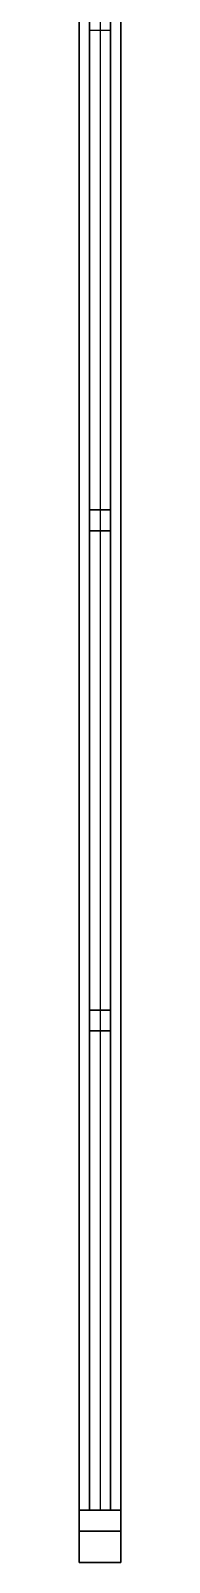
# Model space of a CAD drawing. Header units: millimetres. Extents: x -1.8 to 1.8, y -2.1 to 10.7.
# Drawn here: x -0.02 to 0.02, y -2.11 to -0.64 of the extents above; entities that cross this region are included whole.
import ezdxf

# ---------------------------------------------------------------- set-up
doc = ezdxf.new("R2010")
doc.units = ezdxf.units.MM
doc.layers.add('tmp', color=4, linetype='Continuous')
doc.layers.add('trail', color=6, linetype='Continuous')

msp = doc.modelspace()

# ---------------------------------------------------------------- linework, layer by layer
at = {"layer": 'tmp', "extrusion": (-1, 0, 0)}
for p, q in [((0, -0.63, 0.14), (0, -1.11, 0.14)), ((0, -1.11, 0.13), (0, -1.59, 0.13)), ((0, -1.59, 0.12), (0, -2.06, 0.12))]:
    msp.add_line(p, q, dxfattribs=at)
at = {"layer": 'trail'}
for points in [[(-0.02, -0.16, 0.1), (-0.02, -2.06, 0.01), (-0.01, -2.06, 0.01), (-0.01, -0.16, 0.1)], [(-0.02, -0.16, 0.09), (-0.02, -2.06), (-0.02, -2.06, 0.01), (-0.02, -0.16, 0.1)], [(0.02, -0.16, 0.09), (0.02, -2.06), (-0.02, -2.06), (-0.02, -0.16, 0.09)], [(-0.02, -0.16, 0.19), (-0.02, -2.06, 0.06), (-0.02, -2.06, 0.07), (-0.02, -0.16, 0.2)], [(-0.02, -0.16, 0.2), (-0.02, -2.06, 0.07), (0.02, -2.06, 0.07), (0.02, -0.16, 0.2)], [(-0.01, -0.16, 0.19), (-0.01, -2.06, 0.06), (-0.02, -2.06, 0.06), (-0.02, -0.16, 0.19)], [(0.01, -0.16, 0.18), (0.01, -2.06, 0.05), (-0.01, -2.06, 0.05), (-0.01, -0.16, 0.18)], [(-0.01, -0.16, 0.18), (-0.01, -2.06, 0.05), (-0.01, -2.06, 0.06), (-0.01, -0.16, 0.19)], [(-0.01, -0.16, 0.1), (-0.01, -2.06, 0.01), (-0.01, -2.06, 0.02), (-0.01, -0.16, 0.11)], [(0.02, -0.16, 0.19), (0.02, -2.06, 0.06), (0.01, -2.06, 0.06), (0.01, -0.16, 0.19)], [(0.01, -2.06, 0.06), (0.01, -2.06, 0.05), (0.01, -0.16, 0.18), (0.01, -0.16, 0.19)], [(0.01, -2.06, 0.02), (0.01, -2.06, 0.01), (0.01, -0.16, 0.1), (0.01, -0.16, 0.11)], [(0.01, -0.16, 0.1), (0.01, -2.06, 0.01), (0.02, -2.06, 0.01), (0.02, -0.16, 0.1)], [(0.02, -2.06, 0.01), (0.02, -2.06), (0.02, -0.16, 0.09), (0.02, -0.16, 0.1)], [(0.02, -2.06, 0.07), (0.02, -2.06, 0.06), (0.02, -0.16, 0.19), (0.02, -0.16, 0.2)], [(-0.01, -0.64, 0.0873), (-0.01, -1.1, 0.0655), (0.01, -1.1, 0.0655), (0.01, -0.64, 0.0873)], [(-0.01, -1.1, 0.0655), (-0.01, -1.1, 0.1157), (0.01, -1.1, 0.1157), (0.01, -1.1, 0.0655)], [(-0.01, -1.12, 0.0645), (-0.01, -1.12, 0.1143), (-0.01, -1.1, 0.1157), (-0.01, -1.1, 0.0655)], [(0.01, -1.1, 0.1157), (0.01, -1.12, 0.1143), (0.01, -1.12, 0.0645), (0.01, -1.1, 0.0655)], [(0.01, -1.12, 0.0645), (0.01, -1.12, 0.1143), (-0.01, -1.12, 0.1143), (-0.01, -1.12, 0.0645)], [(-0.01, -1.12, 0.0645), (-0.01, -1.58, 0.0427), (0.01, -1.58, 0.0427), (0.01, -1.12, 0.0645)], [(-0.01, -1.6, 0.0418), (-0.01, -1.6, 0.0815), (-0.01, -1.58, 0.0828), (-0.01, -1.58, 0.0427)], [(-0.01, -1.58, 0.0427), (-0.01, -1.58, 0.0828), (0.01, -1.58, 0.0828), (0.01, -1.58, 0.0427)], [(0.01, -1.58, 0.0828), (0.01, -1.6, 0.0815), (0.01, -1.6, 0.0418), (0.01, -1.58, 0.0427)], [(-0.01, -1.6, 0.0418), (-0.01, -2.06, 0.02), (0.01, -2.06, 0.02), (0.01, -1.6, 0.0418)], [(0.01, -1.6, 0.0418), (0.01, -1.6, 0.0815), (-0.01, -1.6, 0.0815), (-0.01, -1.6, 0.0418)], [(-0.02, -2.06), (-0.02, -2.11), (-0.02, -2.11, 0.02), (-0.02, -2.06, 0.02)], [(-0.01, -2.06, 0.02), (-0.01, -2.06, 0.01), (-0.02, -2.06, 0.01), (-0.02, -2.06, 0.02)], [(0.02, -2.06), (0.02, -2.11), (-0.02, -2.11), (-0.02, -2.06)], [(-0.02, -2.06, 0.02), (-0.01, -2.06, 0.05), (0.01, -2.06, 0.05), (0.02, -2.06, 0.02)], [(-0.02, -2.06, 0.07), (-0.02, -2.08, 0.07), (0.02, -2.08, 0.07), (0.02, -2.06, 0.07)], [(-0.02, -2.08, 0.02), (-0.02, -2.08, 0.07), (-0.02, -2.06, 0.07), (-0.02, -2.06, 0.02)], [(-0.02, -2.06, 0.02), (-0.02, -2.06, 0.06), (-0.01, -2.06, 0.06), (-0.01, -2.06, 0.05)], [(0.02, -2.06, 0.02), (0.02, -2.06, 0.01), (0.01, -2.06, 0.01), (0.01, -2.06, 0.02)], [(0.01, -2.06, 0.05), (0.01, -2.06, 0.06), (0.02, -2.06, 0.06), (0.02, -2.06, 0.02)], [(0.02, -2.11, 0.02), (0.02, -2.11), (0.02, -2.06), (0.02, -2.06, 0.02)], [(0.02, -2.06, 0.07), (0.02, -2.08, 0.07), (0.02, -2.08, 0.02), (0.02, -2.06, 0.02)], [(-0.02, -2.08, 0.02), (-0.02, -2.11, 0.02), (0.02, -2.11, 0.02), (0.02, -2.08, 0.02)], [(0.02, -2.08, 0.02), (0.02, -2.08, 0.07), (-0.02, -2.08, 0.07), (-0.02, -2.08, 0.02)], [(-0.02, -2.11, 0.02), (-0.02, -2.11), (0.02, -2.11), (0.02, -2.11, 0.02)]]:
    msp.add_3dface(points, dxfattribs=at)

doc.saveas('drawing.dxf')
